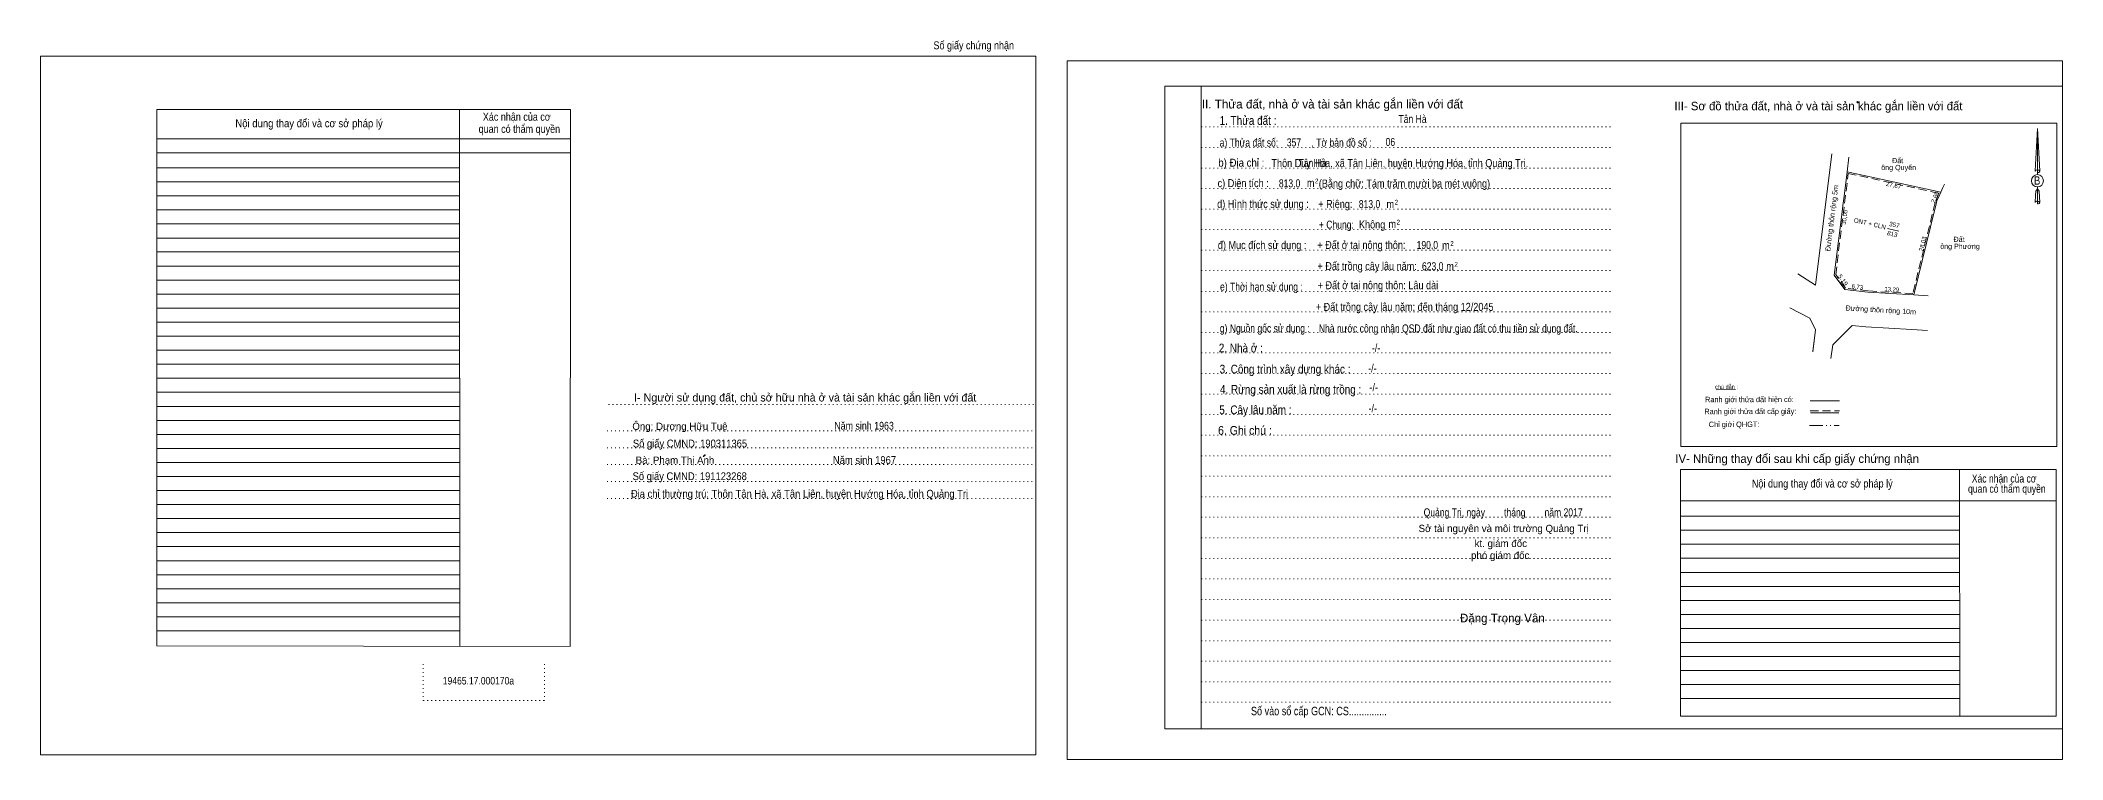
# Model space of a CAD drawing. Header units: metres. Extents: x 549096 to 550117, y 1838258 to 1839031.
# Drawn here: x 549096 to 549679, y 1838286 to 1838493 of the extents above; entities that cross this region are included whole.
import ezdxf
from ezdxf.enums import TextEntityAlignment as Align

# ---------------------------------------------------------------- set-up
doc = ezdxf.new("R2010")
doc.units = ezdxf.units.M
doc.header["$LTSCALE"] = 0.77
doc.header["$PDMODE"] = 32
doc.header["$PDSIZE"] = 0.385
for name, pattern in [('DASH_DOUBLE_DOT', [9.2, 5, -1.2, 0.3, -1.2, 0.3, -1.2]), ('DOTTED', [1.5, 0.3, -1.2]), ('MEDIUM_DASHED', [4.5, 3, -1.5])]:
    doc.linetypes.add(name, pattern=pattern)
for name, color, linetype, lineweight in [('1', 7, 'DOTTED', 13), ('15', 7, 'Continuous', 13), ('17', 7, 'Continuous', 13)]:
    doc.layers.add(name, color=color, linetype=linetype, lineweight=lineweight)
doc.layers.add('62', color=7, linetype='Continuous')

msp = doc.modelspace()

# ---------------------------------------------------------------- hatches: boundary and pattern name
at = {"layer": '17'}
msp.add_hatch(color=256, dxfattribs=at).paths.add_polyline_path([(549286.89, 1838373.08), (549287.27, 1838373.33), (549287.33, 1838373.38), (549287.38, 1838373.46), (549287.35, 1838373.52), (549287.31, 1838373.55), (549287.23, 1838373.53), (549287.14, 1838373.46), (549286.78, 1838373.08)])

# ---------------------------------------------------------------- linework, layer by layer
at = {"layer": '1', "linetype": 'Continuous'}
for p, q in [((549420.01, 1838479.92), (549679.15, 1838479.92)), ((549420.01, 1838479.92), (549420.01, 1838294.42)), ((549679.15, 1838479.92), (549679.15, 1838292.86)), ((549420.01, 1838294.42), (549679.15, 1838294.42))]:
    msp.add_line(p, q, dxfattribs=at)
at = {"layer": '1'}
for p, q in [((549430.51, 1838479.92), (549430.51, 1838294.42)), ((549430.51, 1838479.92), (549430.51, 1838294.42)), ((549430.61, 1838468.16), (549548.97, 1838468.16)), ((549430.61, 1838462.24), (549548.97, 1838462.24)), ((549430.61, 1838456.3), (549548.97, 1838456.3)), ((549430.61, 1838450.38), (549548.97, 1838450.38)), ((549430.61, 1838444.46), (549548.97, 1838444.46)), ((549430.61, 1838438.52), (549548.97, 1838438.52)), ((549430.61, 1838432.58), (549548.97, 1838432.58)), ((549430.61, 1838426.68), (549548.97, 1838426.68)), ((549430.61, 1838420.7), (549548.97, 1838420.7)), ((549430.61, 1838414.8), (549548.97, 1838414.8)), ((549430.61, 1838408.86), (549548.97, 1838408.86)), ((549430.61, 1838402.92), (549548.97, 1838402.92)), ((549430.61, 1838397), (549548.97, 1838397)), ((549430.61, 1838391.08), (549548.97, 1838391.08)), ((549259.49, 1838388.06), (549382.79, 1838388.06)), ((549430.61, 1838385.14), (549548.97, 1838385.14)), ((549259.09, 1838380.5), (549382.37, 1838380.5)), ((549430.61, 1838379.22), (549548.97, 1838379.22)), ((549259.09, 1838375.6), (549382.37, 1838375.6)), ((549430.61, 1838373.28), (549548.97, 1838373.28)), ((549259.09, 1838370.7), (549382.37, 1838370.7)), ((549430.61, 1838367.34), (549548.97, 1838367.34)), ((549259.09, 1838365.8), (549382.37, 1838365.8)), ((549430.61, 1838361.44), (549548.97, 1838361.44)), ((549259.09, 1838360.9), (549382.37, 1838360.9)), ((549430.61, 1838355.5), (549548.97, 1838355.5)), ((549430.61, 1838349.56), (549548.97, 1838349.56)), ((549430.61, 1838343.62), (549548.97, 1838343.62)), ((549430.61, 1838337.72), (549548.97, 1838337.72)), ((549430.61, 1838331.78), (549548.97, 1838331.78)), ((549430.61, 1838325.84), (549548.97, 1838325.84)), ((549430.61, 1838319.9), (549548.97, 1838319.9)), ((549205.99, 1838313.14), (549205.99, 1838302.6)), ((549240.97, 1838313.14), (549240.97, 1838302.6)), ((549430.61, 1838314), (549548.97, 1838314)), ((549205.99, 1838302.6), (549240.97, 1838302.6)), ((549430.61, 1838308.06), (549548.97, 1838308.06)), ((549430.61, 1838302.12), (549548.97, 1838302.12))]:
    msp.add_line(p, q, dxfattribs=at)
at = {"layer": '1', "linetype": 'Continuous'}
for points in [[(549095.51, 1838287), (549382.79, 1838287), (549382.79, 1838488.6), (549095.51, 1838488.6)], [(549095.51, 1838488.6), (549382.79, 1838488.6), (549382.79, 1838287), (549095.51, 1838287)], [(549095.51, 1838287), (549382.79, 1838287), (549382.79, 1838488.6), (549095.51, 1838488.6)], [(549391.87, 1838285.6), (549679.15, 1838285.6), (549679.15, 1838487.2), (549391.87, 1838487.2)], [(549430.51, 1838479.92), (549679.15, 1838479.92), (549679.15, 1838294.42), (549430.51, 1838294.42)]]:
    msp.add_lwpolyline(points, close=True, dxfattribs=at)
at = {"layer": '15'}
for p, q in [((549607.85, 1838422.47), (549612.57, 1838460.43)), ((549616.08, 1838448.2), (549616.96, 1838455.24)), ((549617.48, 1838459.43), (549616.96, 1838455.24)), ((549616.96, 1838455.24), (549643.98, 1838449.3)), ((549643.98, 1838449.3), (549644.58, 1838450.65)), ((549644.58, 1838450.65), (549645.04, 1838451.68)), ((549613.25, 1838425.42), (549615.61, 1838444.39)), ((549628.66, 1838438.8), (549631.9, 1838438.04)), ((549602.7, 1838425.75), (549607.85, 1838422.47)), ((549622.97, 1838420.43), (549636.24, 1838419.66)), ((549600.4, 1838415.91), (549606.19, 1838413.01)), ((549606.2, 1838413.01), (549607.85, 1838409.62)), ((549607.85, 1838409.62), (549607.05, 1838403.27)), ((549607.85, 1838409.62), (549607.07, 1838403.38)), ((549607.85, 1838409.62), (549607.08, 1838403.47)), ((549618.47, 1838410.88), (549622.39, 1838410.45)), ((549622.39, 1838410.45), (549635.66, 1838409.68)), ((549640.13, 1838409.42), (549635.67, 1838409.68))]:
    msp.add_line(p, q, dxfattribs=at)
at = {"layer": '15', "linetype": 'MEDIUM_DASHED'}
msp.add_lwpolyline([(549617.3, 1838454.76), (549643.43, 1838449.01), (549642.37, 1838446.32), (549635.93, 1838420.08), (549623, 1838420.83), (549616.51, 1838421.59), (549613.67, 1838425.53)], close=True, dxfattribs=at)
at = {"layer": '15'}
for points in [[(549642.91, 1838446.88), (549643.49, 1838448.2), (549643.98, 1838449.3)], [(549615.61, 1838444.39), (549615.75, 1838445.52), (549616.08, 1838448.2)], [(549640.39, 1838419.42), (549636.24, 1838419.66), (549642.3, 1838444.39)], [(549642.3, 1838444.39), (549642.58, 1838445.52), (549642.91, 1838446.88)], [(549613.25, 1838425.42), (549616.29, 1838421.21), (549622.9, 1838420.43)], [(549617.47, 1838409.9), (549612.81, 1838405.32), (549612.27, 1838401.35)], [(549618.47, 1838410.88), (549612.81, 1838405.32), (549612.37, 1838402.03)]]:
    msp.add_lwpolyline(points, dxfattribs=at)
at = {"layer": '17'}
for p, q in [((549248.49, 1838473.16), (549129.11, 1838473.16)), ((549129.11, 1838473.16), (549129.11, 1838318.42)), ((549216.51, 1838473.16), (549216.55, 1838318.32)), ((549568.93, 1838469.2), (549568.93, 1838375.9)), ((549671.89, 1838467.74), (549672.55, 1838455.38)), ((549671.89, 1838467.74), (549672.55, 1838455.38)), ((549671.89, 1838467.74), (549672.55, 1838455.38)), ((549248.49, 1838464.7), (549129.27, 1838464.7)), ((549248.49, 1838460.66), (549129.27, 1838460.66)), ((549216.51, 1838456.38), (549129.11, 1838456.38)), ((549671.35, 1838457.3), (549671.23, 1838455.4)), ((549671.89, 1838455.8), (549671.89, 1838455.32)), ((549671.89, 1838455.32), (549671.89, 1838454.96)), ((549671.89, 1838454.96), (549671.89, 1838454.48)), ((549671.89, 1838454.96), (549671.89, 1838454.48)), ((549671.89, 1838454.96), (549671.89, 1838454.48)), ((549672.55, 1838455.38), (549672.55, 1838455.4)), ((549216.51, 1838452.32), (549129.11, 1838452.32)), ((549216.51, 1838452.32), (549129.11, 1838452.32)), ((549671.89, 1838450.3), (549671.89, 1838450.86)), ((549671.89, 1838450.3), (549671.89, 1838450.86)), ((549671.89, 1838450.3), (549671.89, 1838450.86)), ((549671.89, 1838450.3), (549672.39, 1838449.64)), ((549671.89, 1838450.3), (549672.39, 1838449.64)), ((549671.89, 1838450.3), (549672.39, 1838449.64)), ((549672.39, 1838449.64), (549672.55, 1838446.38)), ((549672.39, 1838449.64), (549672.55, 1838446.38)), ((549672.39, 1838449.64), (549672.55, 1838446.38)), ((549216.51, 1838448.26), (549129.11, 1838448.26)), ((549216.51, 1838444.22), (549129.11, 1838444.22)), ((549671.89, 1838446.8), (549671.89, 1838446.32)), ((549671.89, 1838446.32), (549671.89, 1838445.96)), ((549672.55, 1838446.38), (549672.55, 1838446.42)), ((549216.51, 1838440.16), (549129.11, 1838440.16)), ((549216.51, 1838436.1), (549129.11, 1838436.1)), ((549216.51, 1838432.08), (549129.11, 1838432.08)), ((549216.53, 1838428.02), (549129.11, 1838428.02)), ((549216.53, 1838423.98), (549129.11, 1838423.98)), ((549216.53, 1838419.92), (549129.11, 1838419.92)), ((549216.55, 1838415.86), (549129.11, 1838415.86)), ((549216.55, 1838411.84), (549129.11, 1838411.84)), ((549216.55, 1838407.78), (549129.11, 1838407.78)), ((549216.55, 1838403.72), (549129.11, 1838403.72)), ((549216.55, 1838399.68), (549129.11, 1838399.68)), ((549216.55, 1838395.62), (549129.11, 1838395.62)), ((549216.55, 1838391.58), (549129.11, 1838391.58)), ((549579.13, 1838392.28), (549584.79, 1838392.38)), ((549216.55, 1838387.52), (549129.11, 1838387.52)), ((549606.27, 1838389.12), (549614.81, 1838389.12)), ((549606.37, 1838385.66), (549614.55, 1838385.66)), ((549606.37, 1838385.66), (549614.55, 1838385.66)), ((549216.55, 1838383.46), (549129.11, 1838383.46)), ((549216.55, 1838379.44), (549129.11, 1838379.44)), ((549216.55, 1838375.38), (549129.11, 1838375.38)), ((549677.45, 1838375.9), (549568.93, 1838375.9)), ((549216.55, 1838371.32), (549129.11, 1838371.32)), ((549216.55, 1838367.28), (549129.11, 1838367.28)), ((549649.43, 1838369.32), (549649.49, 1838298.1)), ((549677.35, 1838369.32), (549677.31, 1838298.1)), ((549216.55, 1838363.22), (549129.11, 1838363.22)), ((549216.55, 1838359.16), (549129.11, 1838359.16)), ((549216.57, 1838355.14), (549129.11, 1838355.14)), ((549677.35, 1838360.28), (549568.85, 1838360.28)), ((549649.43, 1838355.84), (549568.85, 1838355.84)), ((549216.57, 1838351.08), (549129.11, 1838351.08)), ((549649.43, 1838351.78), (549568.85, 1838351.78)), ((549216.57, 1838347.04), (549129.11, 1838347.04)), ((549649.43, 1838347.74), (549568.85, 1838347.74)), ((549649.43, 1838343.68), (549568.85, 1838343.68)), ((549216.57, 1838342.98), (549129.11, 1838342.98)), ((549216.57, 1838338.92), (549129.11, 1838338.92)), ((549649.45, 1838339.62), (549568.85, 1838339.62)), ((549216.57, 1838334.88), (549129.11, 1838334.88)), ((549649.45, 1838335.58), (549568.85, 1838335.58)), ((549216.57, 1838330.82), (549129.11, 1838330.82)), ((549216.57, 1838326.76), (549129.11, 1838326.76)), ((549649.45, 1838331.52), (549568.85, 1838331.52)), ((549649.45, 1838327.46), (549568.85, 1838327.46)), ((549216.57, 1838322.74), (549129.11, 1838322.74)), ((549649.47, 1838323.44), (549568.85, 1838323.44)), ((549649.49, 1838319.38), (549568.85, 1838319.38)), ((549649.49, 1838315.34), (549568.85, 1838315.34)), ((549649.49, 1838311.28), (549568.85, 1838311.28)), ((549649.49, 1838307.22), (549568.85, 1838307.22)), ((549649.49, 1838303.2), (549568.85, 1838303.2)), ((549677.31, 1838298.1), (549568.85, 1838298.1))]:
    msp.add_line(p, q, dxfattribs=at)
at = {"layer": '17', "linetype": 'MEDIUM_DASHED'}
msp.add_line((549606.35, 1838386.26), (549614.75, 1838386.26), dxfattribs=at)
at = {"layer": '17', "linetype": 'DASH_DOUBLE_DOT'}
msp.add_line((549606.13, 1838382.04), (549614.67, 1838382.04), dxfattribs=at)
at = {"layer": '17'}
for points in [[(549248.49, 1838473.16), (549248.43, 1838318.26), (549129.11, 1838318.42)], [(549677.45, 1838375.9), (549677.45, 1838469.2), (549568.93, 1838469.2)], [(549671.89, 1838455.8), (549671.89, 1838467.74), (549671.35, 1838457.3)], [(549671.89, 1838446.8), (549671.89, 1838450.3), (549671.43, 1838449.64), (549671.35, 1838448.32), (549671.23, 1838446.42)], [(549677.35, 1838369.32), (549568.85, 1838369.32), (549568.85, 1838298.1)]]:
    msp.add_lwpolyline(points, dxfattribs=at)
msp.add_lwpolyline([(549286.89, 1838373.08), (549287.27, 1838373.33), (549287.33, 1838373.38), (549287.38, 1838373.46), (549287.35, 1838373.52), (549287.31, 1838373.55), (549287.23, 1838373.53), (549287.14, 1838373.46), (549286.78, 1838373.08)], close=True, dxfattribs=at)
msp.add_ellipse((549671.908, 1838452.6276), major_axis=(0, 1.7611), ratio=0.983453, dxfattribs=at)
for centre, start_param, end_param in [((549671.9086, 1838455.3414), 1.57079633, 3.07445202), ((549671.9086, 1838455.3414), 0.06714063, 1.57079633), ((549671.9086, 1838455.3414), 4.71238898, 6.28318531), ((549671.9086, 1838446.3528), 2.49106941, 3.07427841), ((549671.9086, 1838446.3528), 1.57079633, 2.49106941), ((549671.9086, 1838446.3528), 0.06714063, 1.57079633), ((549671.9086, 1838446.3528), 4.71238898, 6.28318531)]:
    msp.add_ellipse(centre, major_axis=(0.6349, 0), ratio=0.655448, start_param=start_param, end_param=end_param, dxfattribs=at)
msp.add_point((549619.99, 1838475.26), dxfattribs=at)

# ---------------------------------------------------------------- texts
at = {"layer": '15'}
for s, width, p in [('ông Quyến', 0.9, (549631.845, 1838455.7)), ('Đất ', 0.95, (549631.84, 1838457.7)), ('ông Phương', 0.85, (549649.56, 1838432.97)), ('Đất ', 0.95, (549649.56, 1838434.97))]:
    msp.add_text(s, height=1.5, dxfattribs=dict(at, width=width)).set_placement(p, align=Align.CENTER)
for s, height, rotation, width, p in [('Đường thôn rộng 5m', 1.5, 82.907, 0.9, (549613.2724, 1838441.7574)), ('27,67', 1.3, 347.601, 0.9, (549630.2604, 1838450.709)), ('30,05', 1.25, 82.908, 0.9, (549616.8505, 1838442.0428)), ('813', 1.3, 347.17, 0.95, (549629.8807, 1838436.637)), ('357', 1.3, 347.17, 0.95, (549630.4607, 1838439.2647)), ('28,03', 1.25, 76.232, 0.9, (549639.3798, 1838434.2763)), ('5,19', 1.249, 305.833, 1.1, (549615.259, 1838423.6257)), ('6,73', 1.25, 353.34, 0.9, (549619.8425, 1838421.3927)), ('13,29', 1.25, 356.679, 0.85, (549629.8288, 1838420.6533)), ('Đường thôn rộng 10m', 1.5, 356.679, 0.9, (549626.6466, 1838414.6048))]:
    msp.add_text(s, height=height, rotation=rotation, dxfattribs=dict(at, width=width)).set_placement(p, align=Align.CENTER)
for s, height, rotation, p in [('2,65', 1.25, 66.147, (549642.9409, 1838447.6173)), ('ONT + CLN', 1.3, 347.17, (549623.3907, 1838439.606))]:
    msp.add_text(s, height=height, rotation=rotation, dxfattribs=at).set_placement(p, align=Align.CENTER)
at = {"layer": '17'}
for s, height, width, p in [('Số giấy chứng nhận', 2.283, 0.85, (549364.88, 1838490.56)), ('Xác nhận của cơ', 2.283, 0.85, (549232.995, 1838469.94)), ('Xác nhận của cơ', 2.283, 0.85, (549232.995, 1838469.94)), ('Nội dung thay đổi và cơ sở pháp lý', 2.283, 0.9, (549173.04, 1838468.06)), ('Nội dung thay đổi và cơ sở pháp lý', 2.283, 0.9, (549173.04, 1838468.06)), (' quan có thẩm quyền', 2.283, 0.85, (549233.38, 1838466.44)), (' quan có thẩm quyền', 2.283, 0.85, (549233.38, 1838466.44)), ('1. Thửa đất :', 2.52, 0.85, (549444.045, 1838468.76)), ('Tân Hà', 2.31, 0.8, (549491.53, 1838469.3)), ('a) Thửa đất số:              , Tờ bản đồ số : ', 2.31, 0.8, (549458.165, 1838462.48)), ('357', 2.31, 0.8, (549457.31, 1838462.54)), ('06', 2.31, 0.8, (549485.14, 1838462.66)), ('b) Địa chỉ : ', 2.31, 0.9, (549442.5, 1838456.68)), ('Thôn Duy Hòa, xã Tân Liên, huyện Hướng Hóa, tỉnh Quảng Trị.', 2.31, 0.85, (549487.88, 1838456.56)), ('c) Diện tích :                                                   ', 2.31, 0.85, (549461.25, 1838450.78)), ('813,0', 2.31, 0.8, (549456.045, 1838450.72)), (' m', 2.31, 0.85, (549461.775, 1838450.84)), ('2', 1.4, 0.75, (549463.87, 1838451.84)), ('(Bằng chữ: Tám trăm mười ba mét vuông)', 2.31, 0.85, (549489.205, 1838450.67)), ('B', 2.419, 0.85, (549671.815, 1838451.48)), ('d) Hình thức sử dụng :', 2.31, 0.85, (549448.365, 1838444.78)), ('+ Riêng: ', 2.31, 0.85, (549469.62, 1838444.76)), ('813,0', 2.31, 0.8, (549479.125, 1838444.74)), (' m', 2.31, 0.85, (549484.755, 1838444.72)), ('2', 1.4, 0.75, (549486.87, 1838445.72)), ('       + Chung:', 2.31, 0.8, (549467.15, 1838438.8)), ('Không', 2.31, 0.85, (549479.87, 1838438.86)), (' m', 2.31, 0.85, (549485.315, 1838438.98)), ('2', 1.4, 0.75, (549487.43, 1838439.98)), ('đ) Mục đích sử dụng :', 2.31, 0.85, (549448.125, 1838432.92)), ('+ Đất ở tại nông thôn:', 2.31, 0.85, (549476.77, 1838432.94)), ('190,0', 2.31, 0.8, (549495.805, 1838432.94)), (' m', 2.31, 0.85, (549500.795, 1838432.84)), ('2', 1.4, 0.75, (549502.91, 1838433.82)), ('+ Đất trồng cây lâu năm:', 2.31, 0.85, (549478.43, 1838426.84)), ('623,0', 2.31, 0.8, (549497.345, 1838426.8)), (' m', 2.31, 0.85, (549502.005, 1838426.8)), ('2', 1.4, 0.75, (549504.12, 1838427.8)), ('e) Thời hạn sử dụng :', 2.31, 0.8, (549447.915, 1838420.9)), ('+ Đất ở tại nông thôn: Lâu dài', 2.31, 0.85, (549481.545, 1838421.32)), ('+ Đất trồng cây lâu năm: đến tháng 12/2045', 2.31, 0.85, (549489.26, 1838415.08)), ('g) Nguồn gốc sử dụng :', 2.31, 0.8, (549448.9, 1838408.9)), ('Nhà nước công nhận QSD đất như giao đất có thu tiền sử dụng đất.', 2.31, 0.8, (549501.855, 1838408.86)), ('2. Nhà ở :', 2.52, 0.85, (549441.975, 1838403.1)), ('-/-', 2.31, 0.85, (549481.01, 1838403.24)), ('3. Công trình xây dựng khác :', 2.52, 0.85, (549454.74, 1838397.02)), ('-/-', 2.31, 0.85, (549479.95, 1838397.38)), ('4. Rừng sản xuất là rừng trồng :', 2.52, 0.85, (549456.345, 1838391.16)), ('-/-', 2.31, 0.85, (549480.33, 1838391.86)), ('5. Cây lâu năm :', 2.52, 0.85, (549446.185, 1838385.26)), ('-/-', 2.31, 0.85, (549480.05, 1838385.8)), ('Năm sinh 1963', 2.25, 0.85, (549333.235, 1838380.8)), ('6. Ghi chú :', 2.52, 0.9, (549443.165, 1838379.32)), ('Số giấy CMND: 190311365', 2.25, 0.9, (549282.99, 1838375.68)), ('Năm sinh 1967', 2.25, 0.9, (549333.355, 1838370.9)), ('Số giấy CMND: 191123268', 2.25, 0.9, (549282.91, 1838366.24)), ('Nội dung thay đổi và cơ sở pháp lý', 2.31, 0.85, (549609.79, 1838364.1)), ('Xác nhận của cơ', 2.31, 0.8, (549662.285, 1838365.54)), ('Địa chỉ thường trú: Thôn Tân Hà, xã Tân Liên, huyện Hướng Hóa, tỉnh Quảng Trị', 2.25, 0.9, (549314.595, 1838361.18)), (' quan có thẩm quyền', 2.31, 0.8, (549662.725, 1838362.6)), ('Quảng Trị, ngày        tháng        năm 2017', 2.31, 0.8, (549517.68, 1838355.78)), ('19465.17.000170a', 2.17, 0.85, (549221.93, 1838307.26)), ('Số vào sổ cấp GCN: CS...............', 2.45, 0.8, (549464.495, 1838298.38))]:
    msp.add_text(s, height=height, dxfattribs=dict(at, width=width)).set_placement(p, align=Align.CENTER)
for s, height, p in [('II. Thửa đất, nhà ở và tài sản khác gắn liền với đất', 2.52, (549468.415, 1838473.48)), ('III- Sơ đồ thửa đất, nhà ở và tài sản khác gắn liền với đất', 2.45, (549608.69, 1838472.96)), ('I- Người sử dụng đất, chủ sở hữu nhà ở và tài sản khác gắn liền với đất', 2.314, (549316.235, 1838388.92)), ('Ông: Dương Hữu Tuệ ', 2.09, (549280.48, 1838380.72)), ('Bà: Phạm Thị Anh', 2.09, (549278.66, 1838370.95)), ('IV- Những thay đổi sau khi cấp giấy chứng nhận', 2.45, (549602.555, 1838371.2)), ('Sở tài nguyên và môi trường Quảng Trị', 2.1, (549517.84, 1838351.24)), ('phó giám đốc', 2.1, (549516.845, 1838343.48)), ('kt. giám đốc', 2.1, (549517.015, 1838346.92)), ('Đặng Trọng Vân', 2.495, (549517.455, 1838325.18))]:
    msp.add_text(s, height=height, dxfattribs=at).set_placement(p, align=Align.CENTER)
for s, height, width, p in [('Ranh giới thửa đất hiện có:', 1.581, 0.8, (549588.7781, 1838388.7246)), ('Ranh giới thửa đất cấp giấy:', 1.574, 0.8, (549589.0431, 1838385.2854)), ('Chỉ giới QHGT:', 1.567, 0.85, (549584.3382, 1838381.5545))]:
    msp.add_text(s, height=height, rotation=0.135, dxfattribs=dict(at, width=width)).set_placement(p, align=Align.CENTER)
msp.add_text('chú dẫn :', height=1.161, rotation=359.974, dxfattribs=at).set_placement((549582.1597, 1838392.5584), align=Align.CENTER)
at = {"layer": '62', "width": 0.8}
msp.add_text('Tân Hà', height=2.31, dxfattribs=at).set_placement((549462.67, 1838456.59), align=Align.CENTER)

doc.saveas('drawing.dxf')
